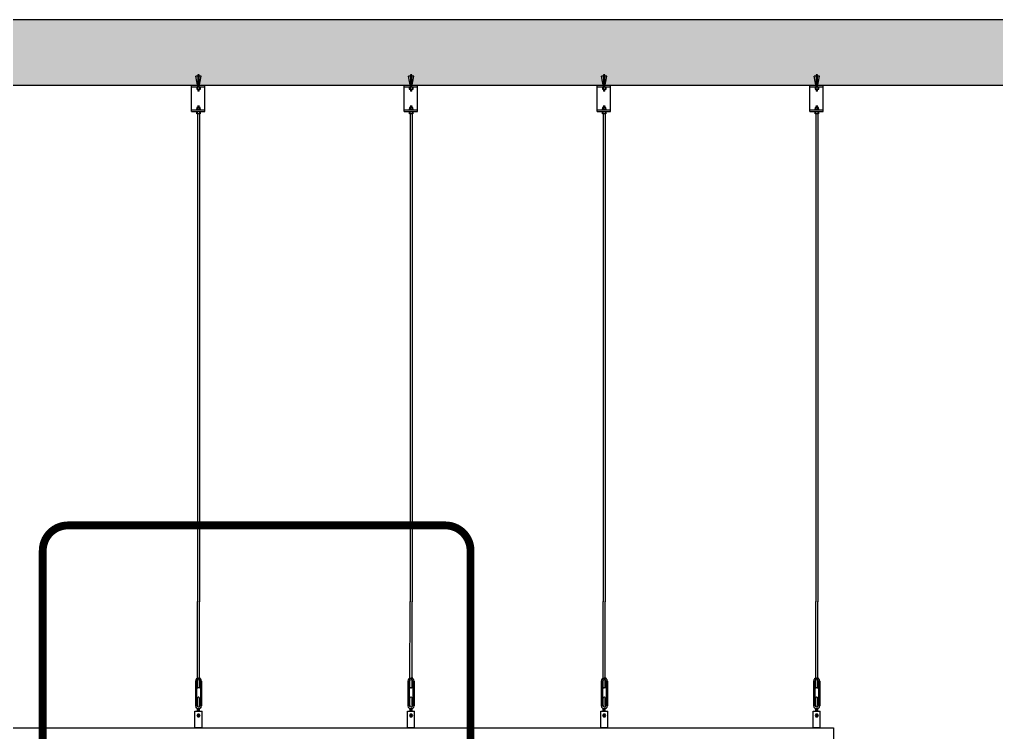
# Model space of a CAD drawing. Header units: millimetres. Extents: x 761574 to 813627, y -447408 to -384263.
# Drawn here: x 808383 to 808630.8, y -385179.1 to -384998.3 of the extents above; entities that cross this region are included whole.
import ezdxf

# ---------------------------------------------------------------- set-up
doc = ezdxf.new("R2010")
doc.units = ezdxf.units.MM
doc.header["$LTSCALE"] = 500
doc.linetypes.add('HID', pattern=[2.2, 1.5, -0.7])
doc.linetypes.add('HIDDEN', pattern=[9.525, 6.35, -3.175])
for name, color, linetype in [('ETC', 6, 'Continuous'), ('H1', 5, 'Continuous'), ('ik_Line', 30, 'Continuous'), ('S', 6, 'Continuous')]:
    doc.layers.add(name, color=color, linetype=linetype)

msp = doc.modelspace()

# ---------------------------------------------------------------- hatches: boundary and pattern name
at = {"layer": 'ik_Line'}
h = msp.add_hatch(dxfattribs=at)
h.set_pattern_fill('AR-CONC', color=8, scale=2.56, style=0)
h.set_pattern_definition([(50, (-2188353.002, 961625.568), (18.361860675, -1.606454656), [1.92, -21.12]), (355, (-2188353.002, 961625.568), (-3.55203414, 19.25611862), [1.536, -16.896]), (100.4514, (-2188351.472, 961625.435), (14.80984017, 17.64965228), [1.63174886, -17.94923807]), (46.1842, (-2188353.002, 961630.688), (27.32137084, -4.23728677), [2.88, -31.68]), (96.6356, (-2188350.725, 961630.335), (23.92736526, 24.9374175), [2.44762337, -26.9238528]), (351.1842, (-2188353.002, 961630.688), (23.9273458, 24.93743618), [2.304, -25.344]), (21, (-2188350.442, 961629.408), (15.280820534, -10.3070436), [1.92, -21.12]), (326, (-2188350.442, 961629.408), (6.2288725, 18.56384115), [1.536, -16.896]), (71.4514, (-2188349.169, 961628.55), (21.50969929, 8.25678072), [1.63174886, -17.94923807]), (37.5, (-2188353.002, 961625.5685), (0.311292296, 8.522082658), [0, -16.6912, 0, -17.152, 0, -16.96]), (7.5, (-2188353.002, 961625.5685), (6.734580159, 10.096939824), [0, -9.7792, 0, -16.3072, 0, -6.464]), (327.5, (-2188358.711, 961625.5685), (13.665854366, -0.577404716), [0, -6.4, 0, -19.968, 0, -26.496]), (317.5, (-2188361.271, 961625.568), (14.929565935, 2.562687548), [0, -8.32, 0, -13.2608, 0, -18.816])])
h.paths.add_polyline_path([(807476.17, -384998.34), (810100.71, -384998.34), (810100.71, -385014.97), (807476.17, -385014.97)])

# ---------------------------------------------------------------- linework, layer by layer
at = {"color": 2}
for p, q in [((807476.17, -384998.34), (810100.71, -384998.34)), ((807593, -385014.97), (809752.54, -385014.97))]:
    msp.add_line(p, q, dxfattribs=at)
at = {"color": 8, "linetype": 'HID'}
for p, q in [((808428.56, -385012.37), (808428.2, -385012.37)), ((808428.2, -385012.37), (808428.2, -385015.52)), ((808428.56, -385015.52), (808428.56, -385012.37)), ((808482.49, -385012.37), (808482.13, -385012.37)), ((808482.13, -385012.37), (808482.13, -385015.52)), ((808482.49, -385015.52), (808482.49, -385012.37)), ((808531.49, -385012.37), (808531.14, -385012.37)), ((808531.14, -385012.37), (808531.14, -385015.52)), ((808531.49, -385015.52), (808531.49, -385012.37)), ((808585.42, -385012.37), (808585.06, -385012.37)), ((808585.06, -385012.37), (808585.06, -385015.52)), ((808585.42, -385015.52), (808585.42, -385012.37)), ((808429.06, -385012.68), (808427.7, -385012.68)), ((808482.99, -385012.68), (808481.63, -385012.68)), ((808531.99, -385012.68), (808530.64, -385012.68)), ((808585.92, -385012.68), (808584.56, -385012.68))]:
    msp.add_line(p, q, dxfattribs=at)
for p, q in [((808426.62, -385014.97), (808429.98, -385014.97)), ((808426.62, -385021.68), (808426.62, -385014.97)), ((808429.98, -385021.68), (808429.98, -385014.97)), ((808480.55, -385014.97), (808483.9, -385014.97)), ((808480.55, -385021.68), (808480.55, -385014.97)), ((808483.9, -385021.68), (808483.9, -385014.97)), ((808529.56, -385014.97), (808532.91, -385014.97)), ((808529.56, -385021.68), (808529.56, -385014.97)), ((808532.91, -385021.68), (808532.91, -385014.97)), ((808583.48, -385014.97), (808586.84, -385014.97)), ((808583.48, -385021.68), (808583.48, -385014.97)), ((808586.84, -385021.68), (808586.84, -385014.97)), ((808426.62, -385015.42), (808429.98, -385015.42)), ((808427.71, -385015.52), (808427.71, -385015.42)), ((808428.96, -385015.52), (808427.71, -385015.52)), ((808427.93, -385015.52), (808427.93, -385016)), ((808427.93, -385016), (808428.87, -385016)), ((808428.12, -385015.52), (808428.12, -385016)), ((808428.2, -385016), (808428.2, -385016.47)), ((808428.56, -385016.47), (808428.2, -385016.47)), ((808428.56, -385016.47), (808428.56, -385016)), ((808428.65, -385015.52), (808428.65, -385016)), ((808428.87, -385016), (808428.87, -385015.52)), ((808428.96, -385015.42), (808428.96, -385015.52)), ((808480.55, -385015.42), (808483.9, -385015.42)), ((808481.63, -385015.52), (808481.63, -385015.42)), ((808482.89, -385015.52), (808481.63, -385015.52)), ((808481.86, -385015.52), (808481.86, -385016)), ((808481.86, -385016), (808482.8, -385016)), ((808482.04, -385015.52), (808482.04, -385016)), ((808482.13, -385016), (808482.13, -385016.47)), ((808482.49, -385016.47), (808482.13, -385016.47)), ((808482.49, -385016.47), (808482.49, -385016)), ((808482.57, -385015.52), (808482.57, -385016)), ((808482.8, -385016), (808482.8, -385015.52)), ((808482.89, -385015.42), (808482.89, -385015.52)), ((808529.56, -385015.42), (808532.91, -385015.42)), ((808530.64, -385015.52), (808530.64, -385015.42)), ((808531.9, -385015.52), (808530.64, -385015.52)), ((808530.86, -385015.52), (808530.86, -385016)), ((808530.86, -385016), (808531.8, -385016)), ((808531.05, -385015.52), (808531.05, -385016)), ((808531.14, -385016), (808531.14, -385016.47)), ((808531.49, -385016.47), (808531.14, -385016.47)), ((808531.49, -385016.47), (808531.49, -385016)), ((808531.58, -385015.52), (808531.58, -385016)), ((808531.8, -385016), (808531.8, -385015.52)), ((808531.9, -385015.42), (808531.9, -385015.52)), ((808583.48, -385015.42), (808586.84, -385015.42)), ((808584.56, -385015.52), (808584.56, -385015.42)), ((808585.82, -385015.52), (808584.56, -385015.52)), ((808584.79, -385015.52), (808584.79, -385016)), ((808584.79, -385016), (808585.73, -385016)), ((808584.98, -385015.52), (808584.98, -385016)), ((808585.06, -385016), (808585.06, -385016.47)), ((808585.42, -385016.47), (808585.06, -385016.47)), ((808585.42, -385016.47), (808585.42, -385016)), ((808585.51, -385015.52), (808585.51, -385016)), ((808585.73, -385016), (808585.73, -385015.52)), ((808585.82, -385015.42), (808585.82, -385015.52)), ((808426.62, -385021.23), (808429.98, -385021.23)), ((808426.62, -385021.68), (808429.98, -385021.68)), ((808428.11, -385022.24), (808428.11, -385146.04)), ((808428.65, -385022.24), (808428.65, -385146.04)), ((808480.55, -385021.23), (808483.9, -385021.23)), ((808480.55, -385021.68), (808483.9, -385021.68)), ((808482.04, -385022.24), (808482.04, -385146.04)), ((808482.58, -385022.24), (808482.58, -385146.04)), ((808529.56, -385021.23), (808532.91, -385021.23)), ((808529.56, -385021.68), (808532.91, -385021.68)), ((808531.05, -385022.24), (808531.05, -385146.04)), ((808531.58, -385022.24), (808531.58, -385146.04)), ((808583.48, -385021.23), (808586.84, -385021.23)), ((808583.48, -385021.68), (808586.84, -385021.68)), ((808584.97, -385022.24), (808584.97, -385146.04)), ((808585.51, -385022.24), (808585.51, -385146.04)), ((808428.11, -385166.91), (808428.11, -385145.92)), ((808428.64, -385166.91), (808428.65, -385145.92)), ((808482.03, -385166.91), (808482.04, -385145.92)), ((808482.57, -385166.91), (808482.58, -385145.92)), ((808531.04, -385166.91), (808531.05, -385145.92)), ((808531.57, -385166.91), (808531.58, -385145.92)), ((808584.96, -385166.91), (808584.97, -385145.92)), ((808585.5, -385166.91), (808585.51, -385145.92)), ((808428.11, -385167.71), (808428.11, -385165.88)), ((808428.64, -385167.71), (808428.64, -385165.88)), ((808482.03, -385167.71), (808482.03, -385165.88)), ((808482.57, -385167.71), (808482.57, -385165.88)), ((808531.04, -385167.71), (808531.04, -385165.88)), ((808531.57, -385167.71), (808531.57, -385165.88)), ((808584.96, -385167.71), (808584.96, -385165.88)), ((808585.5, -385167.71), (808585.5, -385165.88))]:
    msp.add_line(p, q)
at = {"color": 8, "linetype": 'HID', "ltscale": 0.1}
for p, q in [((808428.2, -385015.42), (808427.7, -385012.68)), ((808428.56, -385015.42), (808429.06, -385012.68)), ((808482.13, -385015.42), (808481.63, -385012.68)), ((808482.49, -385015.42), (808482.99, -385012.68)), ((808531.14, -385015.42), (808530.64, -385012.68)), ((808531.49, -385015.42), (808531.99, -385012.68)), ((808585.06, -385015.42), (808584.56, -385012.68)), ((808585.42, -385015.42), (808585.92, -385012.68))]:
    msp.add_line(p, q, dxfattribs=at)
at = {"color": 7}
for p, q in [((808428.51, -385167.84), (808428.24, -385167.84)), ((808428.51, -385167.84), (808428.24, -385167.84)), ((808482.43, -385167.84), (808482.17, -385167.84)), ((808482.43, -385167.84), (808482.17, -385167.84)), ((808531.44, -385167.84), (808531.17, -385167.84)), ((808531.44, -385167.84), (808531.17, -385167.84)), ((808585.37, -385167.84), (808585.1, -385167.84)), ((808585.37, -385167.84), (808585.1, -385167.84))]:
    msp.add_line(p, q, dxfattribs=at)
at = {"color": 6, "linetype": 'Continuous'}
for p, q in [((808246.76, -385177.96), (808589.44, -385177.96)), ((808589.44, -385177.96), (808589.44, -385182.63))]:
    msp.add_line(p, q, dxfattribs=at)
at = {"color": 6, "linetype": 'HIDDEN', "ltscale": 0.005, "const_width": 2}
msp.add_lwpolyline([(808395.26, -385126.63), (808490.99, -385126.63, -0.414214), (808497.39, -385133.03), (808497.39, -385221.32, -0.414214), (808490.99, -385227.72), (808395.26, -385227.72, -0.414214), (808388.86, -385221.32), (808388.86, -385133.03, -0.414214)], format="xyb", close=True, dxfattribs=at)
for points in [[(808428.78, -385174.83), (808428.58, -385174.48), (808428.18, -385174.48), (808427.97, -385174.83), (808428.18, -385175.18), (808428.58, -385175.18)], [(808482.71, -385174.83), (808482.51, -385174.48), (808482.1, -385174.48), (808481.9, -385174.83), (808482.1, -385175.18), (808482.51, -385175.18)], [(808531.72, -385174.83), (808531.51, -385174.48), (808531.11, -385174.48), (808530.9, -385174.83), (808531.11, -385175.18), (808531.51, -385175.18)], [(808585.64, -385174.83), (808585.44, -385174.48), (808585.03, -385174.48), (808584.83, -385174.83), (808585.03, -385175.18), (808585.44, -385175.18)]]:
    msp.add_lwpolyline(points, close=True)
for centre in [(808428.38, -385174.83), (808482.3, -385174.83), (808531.31, -385174.83), (808585.24, -385174.83)]:
    msp.add_circle(centre, 0.182)
at = {"color": 7}
for centre, start, end in [((808428.24, -385167.71), 180, 270), ((808428.24, -385167.71), 180, 270), ((808428.51, -385167.71), 270, 0), ((808428.51, -385167.71), 270, 0), ((808482.17, -385167.71), 180, 270), ((808482.17, -385167.71), 180, 270), ((808482.43, -385167.71), 270, 0), ((808482.43, -385167.71), 270, 0), ((808531.17, -385167.71), 180, 270), ((808531.17, -385167.71), 180, 270), ((808531.44, -385167.71), 270, 0), ((808531.44, -385167.71), 270, 0), ((808585.1, -385167.71), 180, 270), ((808585.1, -385167.71), 180, 270), ((808585.37, -385167.71), 270, 0), ((808585.37, -385167.71), 270, 0)]:
    msp.add_arc(centre, 0.134, start, end, dxfattribs=at)
at = {"layer": 'ETC'}
for p, q in [((808428.95, -385021.17), (808427.81, -385021.17)), ((808427.81, -385021.17), (808427.81, -385021.23)), ((808427.81, -385021.74), (808427.81, -385021.68)), ((808428.95, -385021.74), (808427.81, -385021.74)), ((808428.82, -385020.67), (808427.94, -385020.67)), ((808427.94, -385020.67), (808427.94, -385021.17)), ((808427.94, -385022.24), (808427.94, -385021.74)), ((808428.82, -385022.24), (808427.94, -385022.24)), ((808428.65, -385020.32), (808428.11, -385020.32)), ((808428.12, -385020.67), (808428.12, -385021.17)), ((808428.12, -385022.24), (808428.12, -385021.74)), ((808428.64, -385021.17), (808428.64, -385020.67)), ((808428.64, -385021.74), (808428.64, -385022.24)), ((808428.82, -385021.17), (808428.82, -385020.67)), ((808428.82, -385021.74), (808428.82, -385022.24)), ((808428.95, -385021.23), (808428.95, -385021.17)), ((808428.95, -385021.68), (808428.95, -385021.74)), ((808482.88, -385021.17), (808481.73, -385021.17)), ((808481.73, -385021.17), (808481.73, -385021.23)), ((808481.73, -385021.74), (808481.73, -385021.68)), ((808482.88, -385021.74), (808481.73, -385021.74)), ((808482.75, -385020.67), (808481.87, -385020.67)), ((808481.87, -385020.67), (808481.87, -385021.17)), ((808481.87, -385022.24), (808481.87, -385021.74)), ((808482.75, -385022.24), (808481.87, -385022.24)), ((808482.58, -385020.32), (808482.04, -385020.32)), ((808482.05, -385020.67), (808482.05, -385021.17)), ((808482.05, -385022.24), (808482.05, -385021.74)), ((808482.56, -385021.17), (808482.56, -385020.67)), ((808482.56, -385021.74), (808482.56, -385022.24)), ((808482.75, -385021.17), (808482.75, -385020.67)), ((808482.75, -385021.74), (808482.75, -385022.24)), ((808482.88, -385021.23), (808482.88, -385021.17)), ((808482.88, -385021.68), (808482.88, -385021.74)), ((808531.88, -385021.17), (808530.74, -385021.17)), ((808530.74, -385021.17), (808530.74, -385021.23)), ((808530.74, -385021.74), (808530.74, -385021.68)), ((808531.88, -385021.74), (808530.74, -385021.74)), ((808531.75, -385020.67), (808530.87, -385020.67)), ((808530.87, -385020.67), (808530.87, -385021.17)), ((808530.87, -385022.24), (808530.87, -385021.74)), ((808531.75, -385022.24), (808530.87, -385022.24)), ((808531.59, -385020.32), (808531.05, -385020.32)), ((808531.05, -385020.67), (808531.05, -385021.17)), ((808531.05, -385022.24), (808531.05, -385021.74)), ((808531.57, -385021.17), (808531.57, -385020.67)), ((808531.57, -385021.74), (808531.57, -385022.24)), ((808531.75, -385021.17), (808531.75, -385020.67)), ((808531.75, -385021.74), (808531.75, -385022.24)), ((808531.88, -385021.23), (808531.88, -385021.17)), ((808531.88, -385021.68), (808531.88, -385021.74)), ((808585.81, -385021.17), (808584.67, -385021.17)), ((808584.67, -385021.17), (808584.67, -385021.23)), ((808584.67, -385021.74), (808584.67, -385021.68)), ((808585.81, -385021.74), (808584.67, -385021.74)), ((808585.68, -385020.67), (808584.8, -385020.67)), ((808584.8, -385020.67), (808584.8, -385021.17)), ((808584.8, -385022.24), (808584.8, -385021.74)), ((808585.68, -385022.24), (808584.8, -385022.24)), ((808585.51, -385020.32), (808584.97, -385020.32)), ((808584.98, -385020.67), (808584.98, -385021.17)), ((808584.98, -385022.24), (808584.98, -385021.74)), ((808585.5, -385021.17), (808585.5, -385020.67)), ((808585.5, -385021.74), (808585.5, -385022.24)), ((808585.68, -385021.17), (808585.68, -385020.67)), ((808585.68, -385021.74), (808585.68, -385022.24)), ((808585.81, -385021.23), (808585.81, -385021.17)), ((808585.81, -385021.68), (808585.81, -385021.74))]:
    msp.add_line(p, q, dxfattribs=at)
at = {"layer": 'H1', "color": 7}
for p, q in [((808427.57, -385166.15), (808427.57, -385166.1)), ((808427.57, -385166.15), (808427.57, -385172.31)), ((808427.9, -385166.15), (808427.9, -385172.31)), ((808427.92, -385165.47), (808427.92, -385165.39)), ((808427.92, -385165.39), (808428.37, -385165.39)), ((808428.83, -385165.39), (808428.37, -385165.39)), ((808428.83, -385165.47), (808428.83, -385165.39)), ((808428.85, -385166.15), (808428.85, -385172.31)), ((808429.17, -385166.15), (808429.17, -385166.1)), ((808429.17, -385166.15), (808429.17, -385172.35)), ((808481.5, -385166.15), (808481.5, -385166.1)), ((808481.5, -385166.15), (808481.5, -385172.31)), ((808481.83, -385166.15), (808481.83, -385172.31)), ((808481.84, -385165.47), (808481.84, -385165.39)), ((808481.84, -385165.39), (808482.3, -385165.39)), ((808482.76, -385165.39), (808482.3, -385165.39)), ((808482.76, -385165.47), (808482.76, -385165.39)), ((808482.77, -385166.15), (808482.77, -385172.31)), ((808483.1, -385166.15), (808483.1, -385166.1)), ((808483.1, -385166.15), (808483.1, -385172.35)), ((808530.51, -385166.15), (808530.51, -385166.1)), ((808530.51, -385166.15), (808530.51, -385172.31)), ((808530.83, -385166.15), (808530.83, -385172.31)), ((808530.85, -385165.47), (808530.85, -385165.39)), ((808530.85, -385165.39), (808531.31, -385165.39)), ((808531.76, -385165.39), (808531.31, -385165.39)), ((808531.76, -385165.47), (808531.76, -385165.39)), ((808531.78, -385166.15), (808531.78, -385172.31)), ((808532.11, -385166.15), (808532.11, -385166.1)), ((808532.11, -385166.15), (808532.11, -385172.35)), ((808584.43, -385166.15), (808584.43, -385166.1)), ((808584.43, -385166.15), (808584.43, -385172.31)), ((808584.76, -385166.15), (808584.76, -385172.31)), ((808584.78, -385165.47), (808584.78, -385165.39)), ((808584.78, -385165.39), (808585.23, -385165.39)), ((808585.69, -385165.39), (808585.23, -385165.39)), ((808585.69, -385165.47), (808585.69, -385165.39)), ((808585.71, -385166.15), (808585.71, -385172.31)), ((808586.03, -385166.15), (808586.03, -385166.1)), ((808586.03, -385166.15), (808586.03, -385172.35)), ((808428.1, -385172.31), (808428.1, -385170.43)), ((808428.42, -385170.21), (808428.32, -385170.21)), ((808428.65, -385172.31), (808428.65, -385170.43)), ((808482.03, -385172.31), (808482.03, -385170.43)), ((808482.35, -385170.21), (808482.25, -385170.21)), ((808482.57, -385172.31), (808482.57, -385170.43)), ((808531.03, -385172.31), (808531.03, -385170.43)), ((808531.36, -385170.21), (808531.26, -385170.21)), ((808531.58, -385172.31), (808531.58, -385170.43)), ((808584.96, -385172.31), (808584.96, -385170.43)), ((808585.28, -385170.21), (808585.18, -385170.21)), ((808585.51, -385172.31), (808585.51, -385170.43)), ((808427.57, -385172.31), (808427.57, -385172.35)), ((808427.92, -385172.98), (808427.92, -385173.07)), ((808427.92, -385172.98), (808427.92, -385173.07)), ((808427.92, -385173.07), (808428.37, -385173.07)), ((808427.92, -385173.07), (808428.37, -385173.07)), ((808428.1, -385172.31), (808428.1, -385172.57)), ((808428.11, -385173.75), (808428.11, -385173.07)), ((808428.11, -385173.18), (808428.65, -385173.07)), ((808428.11, -385173.3), (808428.65, -385173.19)), ((808428.11, -385173.42), (808428.65, -385173.31)), ((808428.11, -385173.42), (808428.65, -385173.31)), ((808428.11, -385173.42), (808428.65, -385173.31)), ((808428.11, -385173.53), (808428.65, -385173.42)), ((808428.11, -385173.65), (808428.65, -385173.54)), ((808428.16, -385173.75), (808428.65, -385173.66)), ((808428.16, -385173.75), (808428.65, -385173.66)), ((808428.83, -385173.07), (808428.37, -385173.07)), ((808428.83, -385173.07), (808428.37, -385173.07)), ((808428.65, -385172.31), (808428.65, -385172.57)), ((808428.65, -385173.75), (808428.65, -385173.07)), ((808428.83, -385172.98), (808428.83, -385173.07)), ((808428.83, -385172.98), (808428.83, -385173.07)), ((808429.17, -385172.31), (808429.17, -385172.35)), ((808481.5, -385172.31), (808481.5, -385172.35)), ((808481.84, -385172.98), (808481.84, -385173.07)), ((808481.84, -385172.98), (808481.84, -385173.07)), ((808481.84, -385173.07), (808482.3, -385173.07)), ((808481.84, -385173.07), (808482.3, -385173.07)), ((808482.03, -385172.31), (808482.03, -385172.57)), ((808482.04, -385173.75), (808482.04, -385173.07)), ((808482.04, -385173.18), (808482.57, -385173.07)), ((808482.04, -385173.3), (808482.57, -385173.19)), ((808482.04, -385173.42), (808482.57, -385173.31)), ((808482.04, -385173.42), (808482.57, -385173.31)), ((808482.04, -385173.42), (808482.57, -385173.31)), ((808482.04, -385173.53), (808482.57, -385173.42)), ((808482.04, -385173.65), (808482.57, -385173.54)), ((808482.09, -385173.75), (808482.57, -385173.66)), ((808482.09, -385173.75), (808482.57, -385173.66)), ((808482.76, -385173.07), (808482.3, -385173.07)), ((808482.76, -385173.07), (808482.3, -385173.07)), ((808482.57, -385172.31), (808482.57, -385172.57)), ((808482.57, -385173.75), (808482.57, -385173.07)), ((808482.76, -385172.98), (808482.76, -385173.07)), ((808482.76, -385172.98), (808482.76, -385173.07)), ((808483.1, -385172.31), (808483.1, -385172.35)), ((808530.51, -385172.31), (808530.51, -385172.35)), ((808530.85, -385172.98), (808530.85, -385173.07)), ((808530.85, -385172.98), (808530.85, -385173.07)), ((808530.85, -385173.07), (808531.31, -385173.07)), ((808530.85, -385173.07), (808531.31, -385173.07)), ((808531.03, -385172.31), (808531.03, -385172.57)), ((808531.04, -385173.75), (808531.04, -385173.07)), ((808531.04, -385173.18), (808531.58, -385173.07)), ((808531.04, -385173.3), (808531.58, -385173.19)), ((808531.04, -385173.42), (808531.58, -385173.31)), ((808531.04, -385173.42), (808531.58, -385173.31)), ((808531.04, -385173.42), (808531.58, -385173.31)), ((808531.04, -385173.53), (808531.58, -385173.42)), ((808531.04, -385173.65), (808531.58, -385173.54)), ((808531.1, -385173.75), (808531.58, -385173.66)), ((808531.1, -385173.75), (808531.58, -385173.66)), ((808531.76, -385173.07), (808531.31, -385173.07)), ((808531.76, -385173.07), (808531.31, -385173.07)), ((808531.58, -385172.31), (808531.58, -385172.57)), ((808531.58, -385173.75), (808531.58, -385173.07)), ((808531.76, -385172.98), (808531.76, -385173.07)), ((808531.76, -385172.98), (808531.76, -385173.07)), ((808532.11, -385172.31), (808532.11, -385172.35)), ((808584.43, -385172.31), (808584.43, -385172.35)), ((808584.78, -385172.98), (808584.78, -385173.07)), ((808584.78, -385172.98), (808584.78, -385173.07)), ((808584.78, -385173.07), (808585.23, -385173.07)), ((808584.78, -385173.07), (808585.23, -385173.07)), ((808584.96, -385172.31), (808584.96, -385172.57)), ((808584.97, -385173.75), (808584.97, -385173.07)), ((808584.97, -385173.18), (808585.51, -385173.07)), ((808584.97, -385173.3), (808585.51, -385173.19)), ((808584.97, -385173.42), (808585.51, -385173.31)), ((808584.97, -385173.42), (808585.51, -385173.31)), ((808584.97, -385173.42), (808585.51, -385173.31)), ((808584.97, -385173.53), (808585.51, -385173.42)), ((808584.97, -385173.65), (808585.51, -385173.54)), ((808585.02, -385173.75), (808585.51, -385173.66)), ((808585.02, -385173.75), (808585.51, -385173.66)), ((808585.69, -385173.07), (808585.23, -385173.07)), ((808585.69, -385173.07), (808585.23, -385173.07)), ((808585.51, -385172.31), (808585.51, -385172.57)), ((808585.51, -385173.75), (808585.51, -385173.07)), ((808585.69, -385172.98), (808585.69, -385173.07)), ((808585.69, -385172.98), (808585.69, -385173.07)), ((808586.03, -385172.31), (808586.03, -385172.35))]:
    msp.add_line(p, q, dxfattribs=at)
for centre, radius, start, end in [((808428.28, -385166.1), 0.708, 122.7739, 180), ((808427.88, -385165.47), 0.0411, 302.7739, 0), ((808427.88, -385165.47), 0.0411, 302.7739, 0), ((808428.37, -385166.3), 0.497, 90, 162.2848), ((808428.37, -385166.3), 0.497, 17.7152, 90), ((808428.87, -385165.47), 0.0411, 180, 237.2261), ((808428.87, -385165.47), 0.0411, 180, 237.2261), ((808428.46, -385166.1), 0.708, 0, 57.2261), ((808482.21, -385166.1), 0.708, 122.7739, 180), ((808481.8, -385165.47), 0.0411, 302.7739, 0), ((808481.8, -385165.47), 0.0411, 302.7739, 0), ((808482.3, -385166.3), 0.497, 90, 162.2848), ((808482.3, -385166.3), 0.497, 17.7152, 90), ((808482.8, -385165.47), 0.0411, 180, 237.2261), ((808482.8, -385165.47), 0.0411, 180, 237.2261), ((808482.39, -385166.1), 0.708, 0, 57.2261), ((808531.22, -385166.1), 0.708, 122.7739, 180), ((808530.81, -385165.47), 0.0411, 302.7739, 0), ((808530.81, -385165.47), 0.0411, 302.7739, 0), ((808531.31, -385166.3), 0.497, 90, 162.2848), ((808531.31, -385166.3), 0.497, 17.7152, 90), ((808531.8, -385165.47), 0.0411, 180, 237.2261), ((808531.8, -385165.47), 0.0411, 180, 237.2261), ((808531.4, -385166.1), 0.708, 0, 57.2261), ((808585.14, -385166.1), 0.708, 122.7739, 180), ((808584.74, -385165.47), 0.0411, 302.7739, 0), ((808584.74, -385165.47), 0.0411, 302.7739, 0), ((808585.23, -385166.3), 0.497, 90, 162.2848), ((808585.23, -385166.3), 0.497, 17.7152, 90), ((808585.73, -385165.47), 0.0411, 180, 237.2261), ((808585.73, -385165.47), 0.0411, 180, 237.2261), ((808585.32, -385166.1), 0.708, 0, 57.2261), ((808428.32, -385170.43), 0.224, 90, 180), ((808428.42, -385170.43), 0.224, 0, 90), ((808482.25, -385170.43), 0.224, 90, 180), ((808482.35, -385170.43), 0.224, 0, 90), ((808531.26, -385170.43), 0.224, 90, 180), ((808531.36, -385170.43), 0.224, 0, 90), ((808585.18, -385170.43), 0.224, 90, 180), ((808585.28, -385170.43), 0.224, 0, 90), ((808428.28, -385172.35), 0.708, 180, 237.2261), ((808428.28, -385172.35), 0.708, 219.5164, 237.2261), ((808428.37, -385172.16), 0.497, 197.7152, 270), ((808427.88, -385172.98), 0.0411, 0, 57.2261), ((808427.88, -385172.98), 0.0411, 0, 57.2261), ((808427.88, -385172.98), 0.0411, 0, 57.2261), ((808427.88, -385172.98), 0.0411, 0, 57.2261), ((808428.37, -385172.16), 0.497, 270, 342.2848), ((808428.87, -385172.98), 0.0411, 122.7739, 180), ((808428.87, -385172.98), 0.0411, 122.7739, 180), ((808428.87, -385172.98), 0.0411, 122.7739, 180), ((808428.87, -385172.98), 0.0411, 122.7739, 180), ((808428.46, -385172.35), 0.708, 302.7739, 0), ((808428.46, -385172.35), 0.708, 302.7739, 320.4836), ((808482.21, -385172.35), 0.708, 180, 237.2261), ((808482.21, -385172.35), 0.708, 219.5164, 237.2261), ((808482.3, -385172.16), 0.497, 197.7152, 270), ((808481.8, -385172.98), 0.0411, 0, 57.2261), ((808481.8, -385172.98), 0.0411, 0, 57.2261), ((808481.8, -385172.98), 0.0411, 0, 57.2261), ((808481.8, -385172.98), 0.0411, 0, 57.2261), ((808482.3, -385172.16), 0.497, 270, 342.2848), ((808482.8, -385172.98), 0.0411, 122.7739, 180), ((808482.8, -385172.98), 0.0411, 122.7739, 180), ((808482.8, -385172.98), 0.0411, 122.7739, 180), ((808482.8, -385172.98), 0.0411, 122.7739, 180), ((808482.39, -385172.35), 0.708, 302.7739, 0), ((808482.39, -385172.35), 0.708, 302.7739, 320.4836), ((808531.22, -385172.35), 0.708, 180, 237.2261), ((808531.22, -385172.35), 0.708, 219.5164, 237.2261), ((808531.31, -385172.16), 0.497, 197.7152, 270), ((808530.81, -385172.98), 0.0411, 0, 57.2261), ((808530.81, -385172.98), 0.0411, 0, 57.2261), ((808530.81, -385172.98), 0.0411, 0, 57.2261), ((808530.81, -385172.98), 0.0411, 0, 57.2261), ((808531.31, -385172.16), 0.497, 270, 342.2848), ((808531.8, -385172.98), 0.0411, 122.7739, 180), ((808531.8, -385172.98), 0.0411, 122.7739, 180), ((808531.8, -385172.98), 0.0411, 122.7739, 180), ((808531.8, -385172.98), 0.0411, 122.7739, 180), ((808531.4, -385172.35), 0.708, 302.7739, 0), ((808531.4, -385172.35), 0.708, 302.7739, 320.4836), ((808585.14, -385172.35), 0.708, 180, 237.2261), ((808585.14, -385172.35), 0.708, 219.5164, 237.2261), ((808585.23, -385172.16), 0.497, 197.7152, 270), ((808584.74, -385172.98), 0.0411, 0, 57.2261), ((808584.74, -385172.98), 0.0411, 0, 57.2261), ((808584.74, -385172.98), 0.0411, 0, 57.2261), ((808584.74, -385172.98), 0.0411, 0, 57.2261), ((808585.23, -385172.16), 0.497, 270, 342.2848), ((808585.73, -385172.98), 0.0411, 122.7739, 180), ((808585.73, -385172.98), 0.0411, 122.7739, 180), ((808585.73, -385172.98), 0.0411, 122.7739, 180), ((808585.73, -385172.98), 0.0411, 122.7739, 180), ((808585.32, -385172.35), 0.708, 302.7739, 0), ((808585.32, -385172.35), 0.708, 302.7739, 320.4836)]:
    msp.add_arc(centre, radius, start, end, dxfattribs=at)
at = {"layer": 'S'}
for p, q in [((808427.48, -385177.96), (808427.48, -385173.75)), ((808427.48, -385173.75), (808429.27, -385173.75)), ((808429.27, -385177.96), (808429.27, -385173.75)), ((808481.41, -385177.96), (808481.41, -385173.75)), ((808481.41, -385173.75), (808483.2, -385173.75)), ((808483.2, -385177.96), (808483.2, -385173.75)), ((808530.42, -385177.96), (808530.42, -385173.75)), ((808530.42, -385173.75), (808532.2, -385173.75)), ((808532.2, -385177.96), (808532.2, -385173.75)), ((808584.34, -385177.96), (808584.34, -385173.75)), ((808584.34, -385173.75), (808586.13, -385173.75)), ((808586.13, -385177.96), (808586.13, -385173.75)), ((808427.48, -385177.84), (808429.27, -385177.84)), ((808427.48, -385177.96), (808429.27, -385177.96)), ((808481.41, -385177.84), (808483.2, -385177.84)), ((808481.41, -385177.96), (808483.2, -385177.96)), ((808530.42, -385177.84), (808532.2, -385177.84)), ((808530.42, -385177.96), (808532.2, -385177.96)), ((808584.34, -385177.84), (808586.13, -385177.84)), ((808584.34, -385177.96), (808586.13, -385177.96))]:
    msp.add_line(p, q, dxfattribs=at)

doc.saveas('drawing.dxf')
